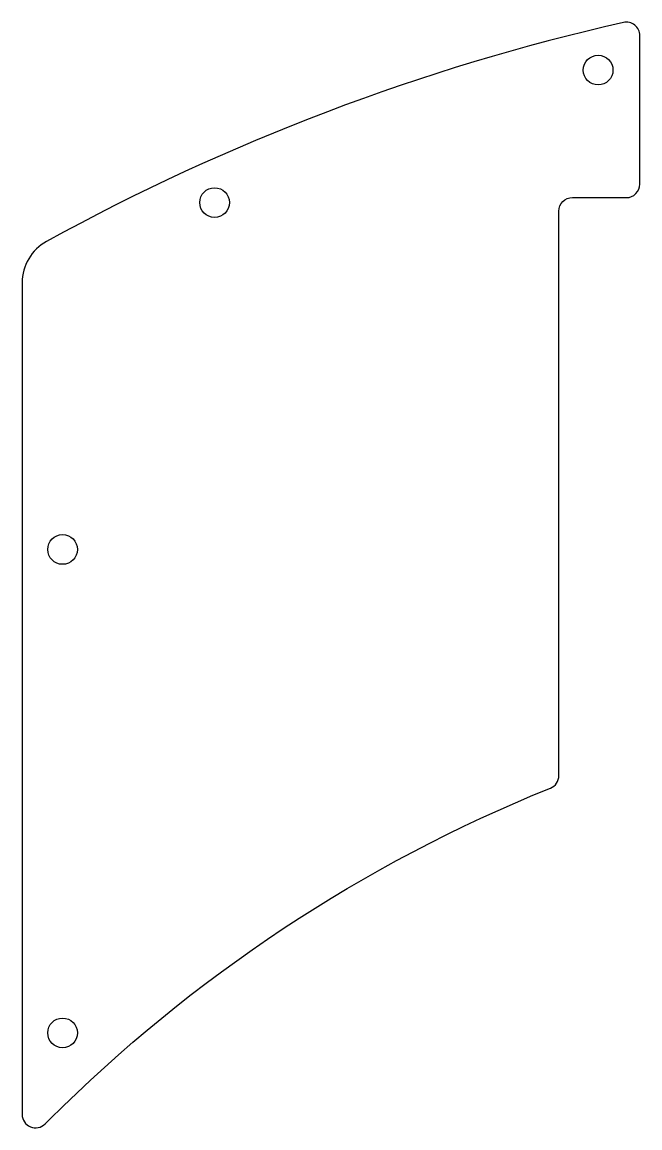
# Model space of a CAD drawing. Header units: millimetres. Extents: x -126.2 to -80.5, y -11.3 to 70.6.
import ezdxf

# ---------------------------------------------------------------- set-up
doc = ezdxf.new("R2010")
doc.units = ezdxf.units.MM
doc.layers.get('0').update_dxf_attribs({"linetype": 'CONTINUOUS'})

msp = doc.modelspace()

# ---------------------------------------------------------------- linework, layer by layer
msp.add_lwpolyline([(-124.518, -10.963), (-124.193, -10.638, -0.10078), (-87.101, 13.904, 0.305823), (-86.475, 14.831), (-86.475, 56.625, -0.414214), (-85.475, 57.625), (-81.475, 57.625, 0.414214), (-80.475, 58.625), (-80.475, 69.619, 0.481177), (-81.696, 70.594, 0.069941), (-124.41, 54.382, 0.273633), (-126.225, 51.314), (-126.225, -10.256, 0.668179)], format="xyb", close=True)
for centre in [(-83.567, 67.07), (-111.968, 57.253), (-123.225, 31.572), (-123.225, -4.226)]:
    msp.add_circle(centre, 1.1)

doc.saveas('drawing.dxf')
